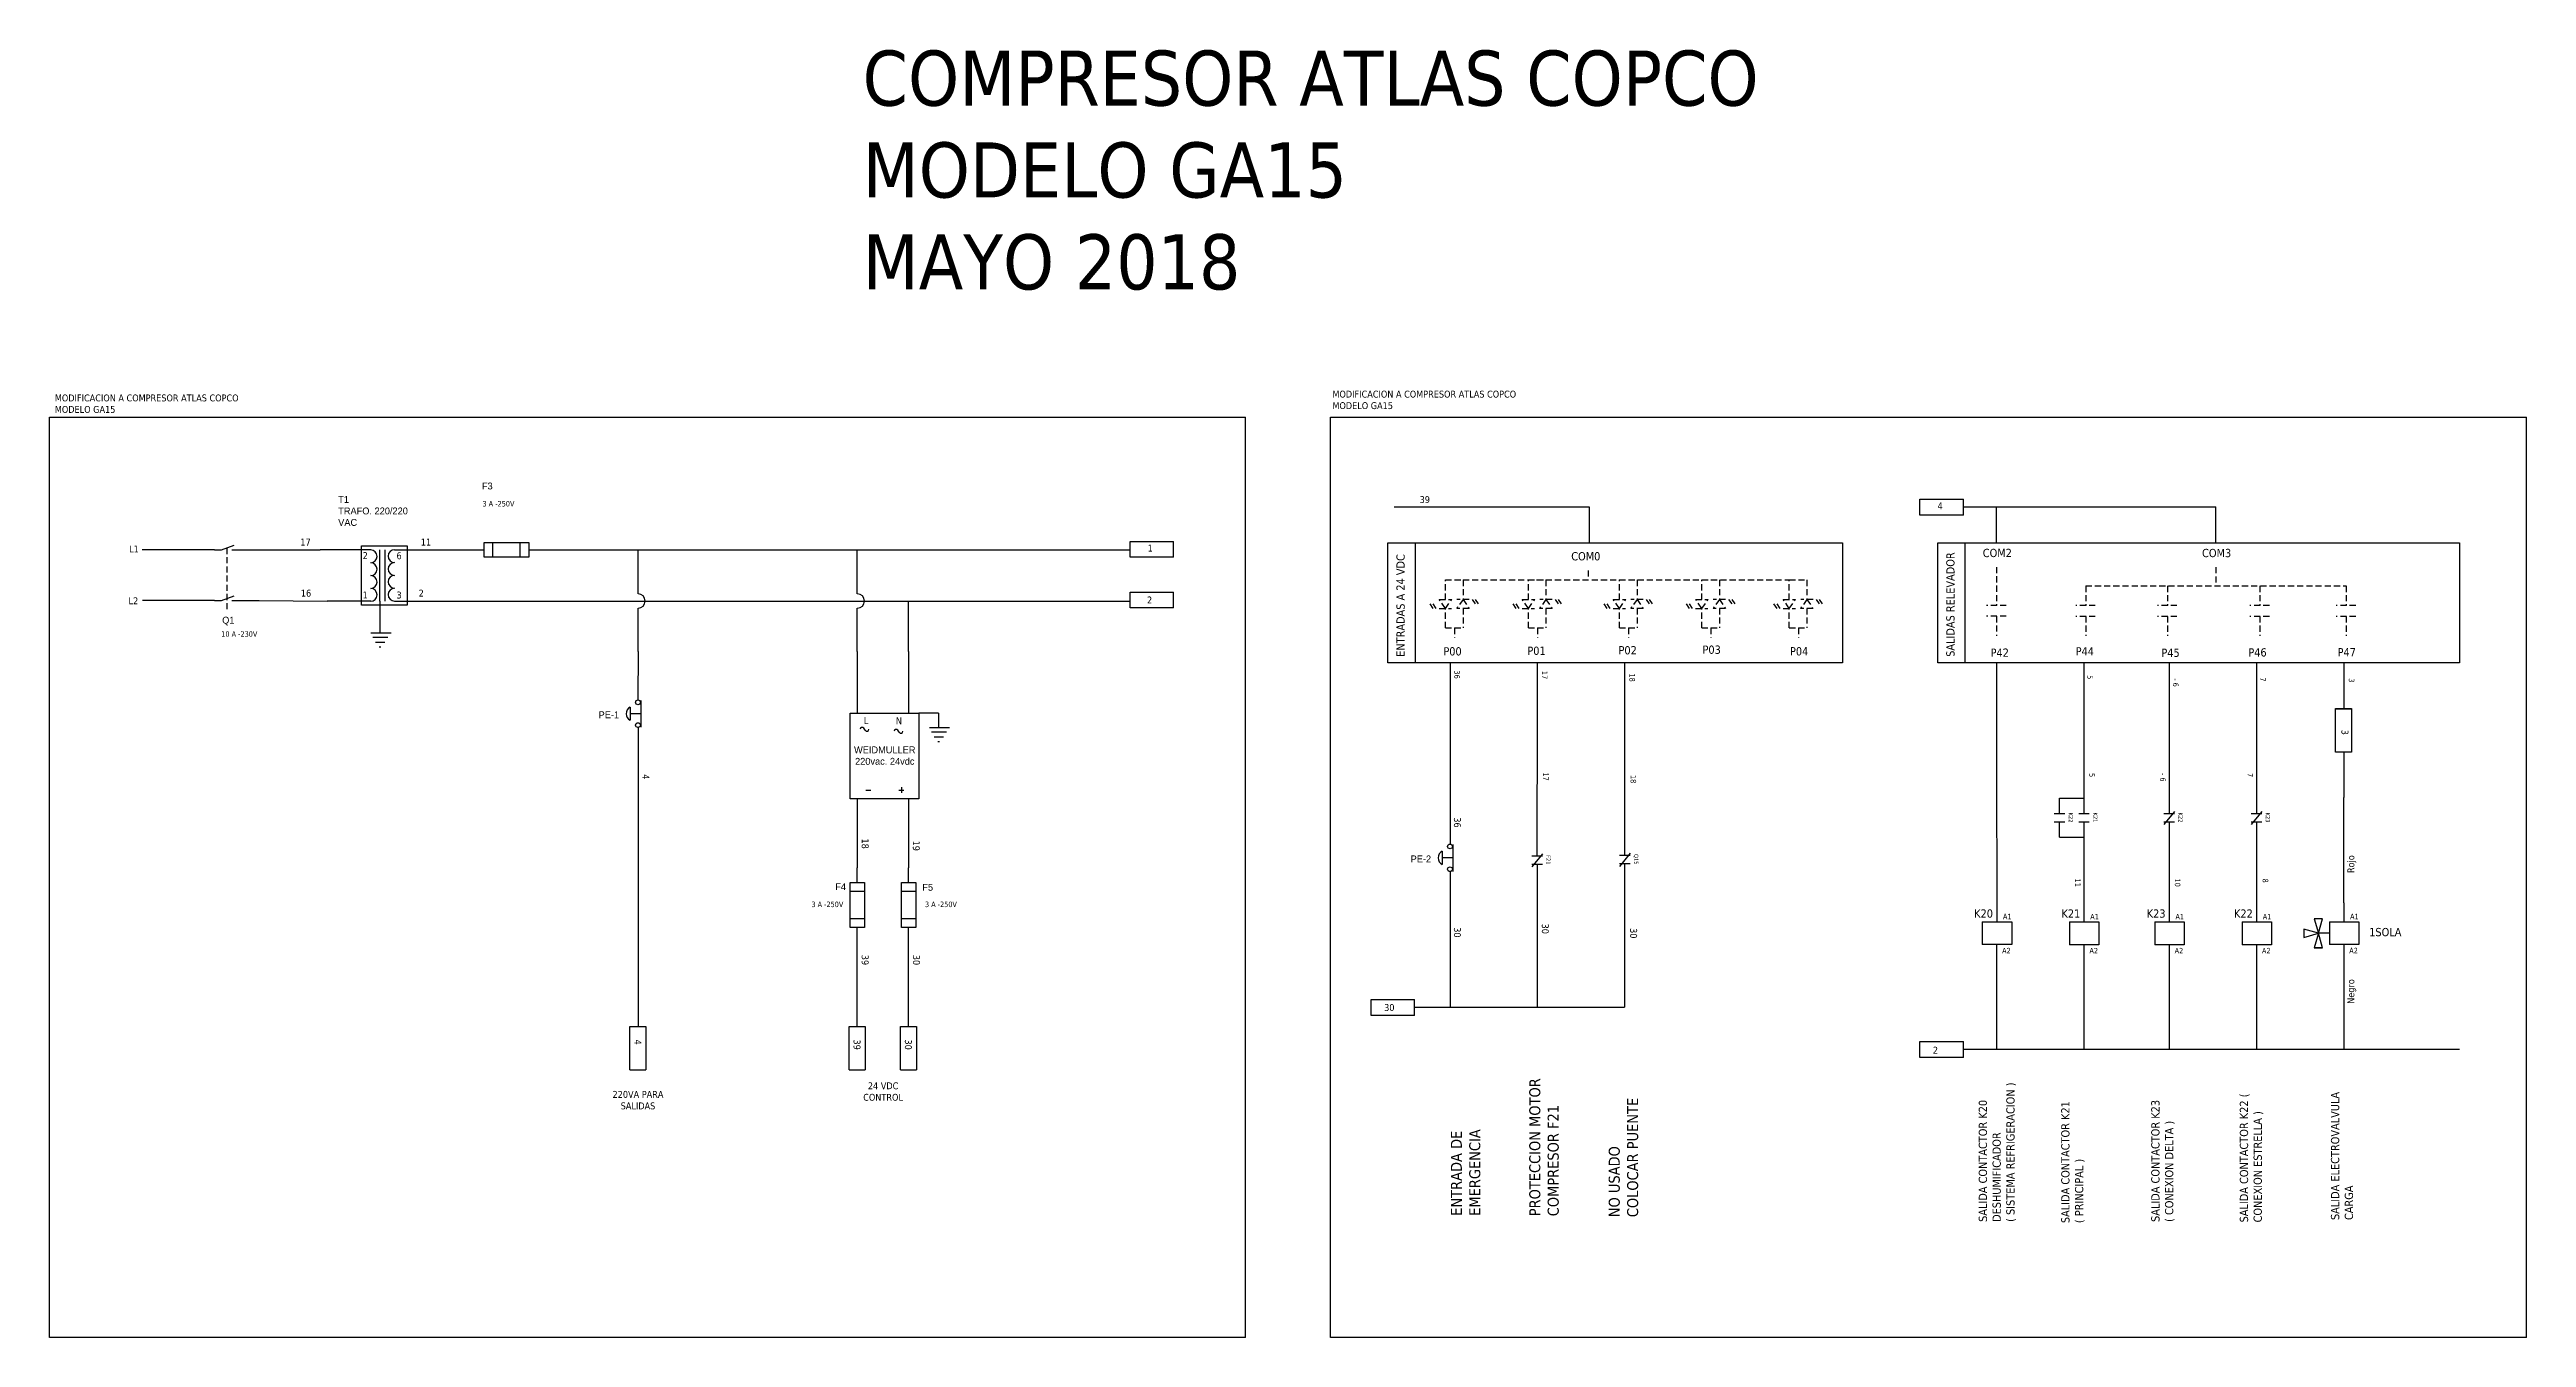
# Model space of a CAD drawing. Header units: millimetres. Extents: x 280 to 2517, y 686 to 1154.
# Drawn here: x 753 to 1652, y 686 to 1154 of the extents above; entities that cross this region are included whole.
import ezdxf
from ezdxf.enums import TextEntityAlignment as Align

# ---------------------------------------------------------------- set-up
doc = ezdxf.new("R2010")
doc.units = ezdxf.units.MM
doc.linetypes.add('LÍNEAS_OCULTAS2', pattern=[4.7625, 3.175, -1.5875])
doc.layers.add('0 @ 1', color=7, linetype='Continuous')
doc.layers.add('Capa1', color=7, linetype='LÍNEAS_OCULTAS2')
doc.styles.add('Tahoma', font='tahoma.ttf')

# ---------------------------------------------------------------- blocks, each defined once
blk = doc.blocks.new('*U20')
at = {"linetype": 'Continuous'}
for p, q in [((-2.4, 1.92), (2.4, -1.92)), ((-1.5, 1.92), (-1.5, -1.92)), ((1.5, 1.92), (1.5, -1.92))]:
    blk.add_line(p, q, dxfattribs=at)
at = {"style": 'Tahoma'}
for tag, p in [('Descripción', (0, 8.73)), ('Diseñador de referencia', (-0.18, 3.37))]:
    blk.add_attdef(tag, text='', height=1.5, dxfattribs=at).set_placement(p, align=Align.CENTER)
at = {"linetype": 'Continuous', "style": 'Tahoma', "flags": 8}
blk.add_attdef('Terminal 1', text='', height=1.5, dxfattribs=at).set_placement((-3.17, -0.8), align=Align.TOP_RIGHT)
blk.add_attdef('Terminal 2', text='', height=1.5, dxfattribs=at).set_placement((3.17, -0.8), align=Align.TOP_LEFT)
blk = doc.blocks.new('*U23')
at = {"linetype": 'Continuous'}
for p, q in [((-1.5, 1.92), (-1.5, -1.92)), ((1.5, 1.92), (1.5, -1.92))]:
    blk.add_line(p, q, dxfattribs=at)
at = {"style": 'Tahoma'}
for tag, p in [('Descripción', (0, 8.73)), ('Diseñador de referencia', (-0.18, 3.37))]:
    blk.add_attdef(tag, text='', height=1.5, dxfattribs=at).set_placement(p, align=Align.CENTER)
at = {"linetype": 'Continuous', "style": 'Tahoma', "flags": 8}
blk.add_attdef('Terminal 1', text='', height=1.5, dxfattribs=at).set_placement((-3.17, -0.8), align=Align.TOP_RIGHT)
blk.add_attdef('Terminal 2', text='', height=1.5, dxfattribs=at).set_placement((3.17, -0.8), align=Align.TOP_LEFT)

msp = doc.modelspace()

# ---------------------------------------------------------------- linework, layer by layer
for p, q in [((753.383, 686.128), (753.383, 1020.128)), ((753.383, 1020.128), (1187.178, 1020.128)), ((1187.178, 686.128), (1187.178, 1020.128)), ((1217.948, 686.128), (1217.948, 1020.128)), ((1217.948, 1020.128), (1651.743, 1020.128)), ((1651.743, 686.128), (1651.743, 1020.128)), ((1431.78, 990.34), (1447.55, 990.34)), ((1431.78, 984.577), (1431.78, 990.34)), ((1447.55, 984.577), (1447.55, 990.34)), ((1241.11, 987.533), (1311.757, 987.533)), ((1311.757, 987.533), (1311.757, 974.499)), ((1447.55, 984.577), (1431.78, 984.577)), ((1447.55, 987.533), (1539.122, 987.533)), ((1459.585, 974.499), (1459.585, 987.533)), ((1539.122, 974.499), (1539.122, 987.533)), ((813.252, 971.903), (787.022, 971.903)), ((813.197, 971.918), (815.697, 971.918)), ((815.697, 971.918), (820.396, 973.628)), ((819.547, 971.903), (829.473, 971.903)), ((829.473, 971.903), (851.539, 971.903)), ((869.879, 971.903), (851.539, 971.903)), ((873.202, 953.293), (873.202, 971.903)), ((875.112, 953.293), (875.112, 971.903)), ((878.518, 971.986), (896.023, 971.986)), ((896.023, 971.986), (910.966, 971.973)), ((914.114, 969.336), (914.114, 974.612)), ((924.036, 969.336), (924.036, 974.612)), ((927.187, 971.975), (1145.291, 971.973)), ((966.824, 955.971), (966.824, 971.975)), ((1046.345, 955.971), (1046.345, 971.975)), ((1145.291, 975.016), (1161.061, 975.016)), ((1145.291, 969.252), (1145.291, 975.016)), ((1161.061, 969.252), (1161.061, 975.016)), ((1248.663, 974.499), (1248.663, 930.931)), ((1448.089, 974.499), (1448.089, 930.931)), ((1161.061, 969.252), (1145.291, 969.252)), ((813.252, 953.515), (787.048, 953.515)), ((813.197, 953.53), (815.697, 953.53)), ((815.697, 953.53), (820.396, 955.24)), ((819.547, 953.515), (829.473, 953.515)), ((829.473, 953.515), (854.134, 953.293)), ((869.879, 953.293), (854.134, 953.293)), ((873.202, 953.293), (873.202, 946.5)), ((878.518, 953.376), (896.041, 953.376)), ((896.041, 953.376), (1145.317, 953.376)), ((1064.953, 935.036), (1064.953, 953.376)), ((1145.317, 956.628), (1161.087, 956.628)), ((1145.317, 950.865), (1145.317, 956.628)), ((1161.087, 950.865), (1161.087, 956.628)), ((873.202, 946.5), (873.202, 941.791)), ((966.822, 935.036), (966.822, 950.781)), ((1046.343, 935.036), (1046.343, 950.781)), ((1161.087, 950.865), (1145.317, 950.865)), ((869.922, 941.791), (877.233, 941.791)), ((870.694, 940.203), (876.053, 940.203)), ((871.647, 938.478), (874.963, 938.478)), ((872.964, 936.754), (873.509, 936.754)), ((966.822, 935.036), (966.807, 917.478)), ((1046.347, 935.036), (1046.354, 912.672)), ((1064.953, 935.036), (1064.964, 912.672)), ((1261.32, 930.943), (1261.32, 923.538)), ((1261.32, 930.931), (1261.32, 918.916)), ((1292.989, 930.937), (1292.989, 912.816)), ((1324.658, 930.931), (1324.658, 923.526)), ((1324.658, 930.931), (1324.658, 912.809)), ((1459.585, 930.842), (1459.585, 914.3)), ((1491.254, 930.836), (1491.254, 914.293)), ((1522.154, 930.823), (1522.154, 914.28)), ((1553.824, 930.862), (1553.824, 914.319)), ((1553.824, 930.816), (1553.824, 923.411)), ((1585.493, 930.9), (1585.493, 914.358)), ((1585.493, 930.855), (1585.493, 923.45)), ((1585.493, 930.855), (1585.493, 923.45)), ((967.838, 917.279), (967.838, 907.547)), ((1261.32, 918.916), (1261.32, 881.283)), ((964.021, 914.858), (964.021, 910.098)), ((967.782, 912.478), (964.021, 912.478)), ((966.82, 907.478), (966.82, 896.427)), ((1075.806, 912.672), (1068.631, 912.672)), ((1072.525, 907.439), (1079.837, 907.439)), ((1075.806, 912.672), (1075.806, 907.439)), ((1292.989, 912.816), (1292.783, 860.883)), ((1324.658, 912.809), (1324.636, 860.989)), ((1459.585, 914.3), (1459.585, 876.167)), ((1491.254, 914.293), (1491.251, 881.82)), ((1522.154, 914.28), (1522.154, 876.147)), ((1553.824, 914.319), (1553.827, 876.147)), ((1582.537, 898.588), (1582.537, 914.358)), ((1582.537, 914.358), (1588.3, 914.358)), ((1582.537, 898.588), (1582.537, 914.358)), ((1582.537, 914.358), (1588.3, 914.358)), ((1582.537, 898.543), (1582.537, 914.313)), ((1582.537, 914.313), (1588.3, 914.313)), ((1582.537, 898.543), (1582.537, 914.313)), ((1582.537, 914.313), (1588.3, 914.313)), ((1582.537, 898.543), (1582.537, 914.313)), ((1582.537, 914.313), (1588.3, 914.313)), ((1582.537, 898.543), (1582.537, 914.313)), ((1582.537, 914.313), (1588.3, 914.313)), ((1588.3, 914.358), (1588.3, 898.588)), ((1588.3, 914.358), (1588.3, 898.588)), ((1588.3, 914.313), (1588.3, 898.543)), ((1588.3, 914.313), (1588.3, 898.543)), ((1588.3, 914.313), (1588.3, 898.543)), ((1588.3, 914.313), (1588.3, 898.543)), ((1049.241, 906.474), (1048.712, 907.184)), ((1061.537, 905.765), (1061.008, 906.475)), ((1073.297, 905.851), (1078.656, 905.851)), ((1074.251, 904.127), (1077.566, 904.127)), ((1075.568, 902.403), (1076.113, 902.403)), ((1582.537, 898.634), (1588.3, 898.634)), ((1585.493, 898.634), (1585.493, 882.074)), ((966.82, 896.427), (966.82, 865.832)), ((1046.354, 881.557), (1046.354, 856.556)), ((1049.432, 884.783), (1051.287, 884.783)), ((1061.399, 884.783), (1063.254, 884.783)), ((1062.327, 885.862), (1062.327, 883.753)), ((1064.963, 881.557), (1064.963, 872.326)), ((1261.32, 881.283), (1261.32, 865.184)), ((1261.32, 881.283), (1261.32, 865.184)), ((1459.585, 887.833), (1459.59, 873.167)), ((1482.377, 876.147), (1482.377, 881.82)), ((1482.377, 881.82), (1491.252, 881.82)), ((1491.254, 887.814), (1491.258, 876.147)), ((1522.154, 887.814), (1522.158, 876.147)), ((1553.824, 887.814), (1553.827, 876.147)), ((1585.493, 843.803), (1585.493, 882.074)), ((1064.963, 872.326), (1064.963, 856.556)), ((1459.59, 873.167), (1459.593, 861.5)), ((1482.377, 867.709), (1482.377, 873.147)), ((1491.254, 873.147), (1491.258, 861.481)), ((1522.159, 873.147), (1522.163, 861.481)), ((1553.827, 873.147), (1553.831, 861.481)), ((966.82, 865.832), (966.82, 850.063)), ((1258.534, 862.564), (1258.534, 857.803)), ((1262.35, 864.985), (1262.35, 855.253)), ((1482.377, 867.709), (1491.252, 867.709)), ((1046.354, 851.187), (1046.354, 856.556)), ((1064.963, 851.187), (1064.963, 856.556)), ((1262.295, 860.184), (1258.534, 860.184)), ((1261.426, 855.19), (1261.426, 805.958)), ((1292.889, 857.877), (1292.889, 805.958)), ((1324.636, 857.989), (1324.636, 805.958)), ((1459.593, 861.5), (1459.593, 836.937)), ((1491.258, 861.481), (1491.254, 843.784)), ((1522.163, 861.481), (1522.163, 836.918)), ((1553.831, 861.481), (1553.831, 836.918)), ((966.82, 850.063), (966.82, 799.015)), ((966.82, 850.063), (966.82, 845.465)), ((1043.716, 848.04), (1048.992, 848.04)), ((1062.325, 848.04), (1067.602, 848.04)), ((1043.716, 838.117), (1048.992, 838.117)), ((1062.325, 838.117), (1067.602, 838.117)), ((1454.352, 836.937), (1465.033, 836.937)), ((1454.352, 836.937), (1454.352, 828.693)), ((1465.033, 836.937), (1465.033, 828.693)), ((1486.016, 836.918), (1496.698, 836.918)), ((1486.016, 836.918), (1486.016, 828.674)), ((1491.254, 843.784), (1491.254, 836.932)), ((1496.698, 836.918), (1496.698, 828.674)), ((1516.921, 836.918), (1527.603, 836.918)), ((1516.921, 836.918), (1516.921, 828.674)), ((1527.603, 836.918), (1527.603, 828.674)), ((1548.59, 836.918), (1559.271, 836.918)), ((1548.59, 836.918), (1548.59, 828.674)), ((1559.271, 836.918), (1559.271, 828.674)), ((1574.776, 838.107), (1576.276, 832.831)), ((1577.776, 838.107), (1574.776, 838.107)), ((1576.276, 832.831), (1577.776, 838.107)), ((1580.301, 836.951), (1590.982, 836.951)), ((1580.301, 836.951), (1580.301, 828.707)), ((1585.493, 843.803), (1585.493, 836.951)), ((1590.982, 836.951), (1590.982, 828.707)), ((1046.354, 799.015), (1046.354, 834.966)), ((1064.963, 829.597), (1064.963, 834.966)), ((1064.963, 799.015), (1064.963, 834.966)), ((1465.033, 828.693), (1454.352, 828.693)), ((1459.59, 828.693), (1459.59, 790.668)), ((1496.698, 828.674), (1486.016, 828.674)), ((1491.254, 828.688), (1491.254, 821.837)), ((1527.603, 828.674), (1516.921, 828.674)), ((1522.159, 828.674), (1522.159, 790.648)), ((1559.271, 828.674), (1548.59, 828.674)), ((1553.827, 828.674), (1553.827, 790.655)), ((1576.276, 832.831), (1571, 834.331)), ((1571, 834.331), (1571, 831.331)), ((1571, 831.331), (1576.276, 832.831)), ((1576.276, 832.831), (1574.776, 827.556)), ((1574.776, 827.556), (1577.776, 827.556)), ((1577.437, 827.556), (1575.115, 827.556)), ((1580.301, 832.831), (1576.276, 832.831)), ((1577.776, 827.556), (1576.276, 832.831)), ((1590.982, 828.707), (1580.301, 828.707)), ((1585.493, 828.707), (1585.493, 821.856)), ((1491.254, 821.837), (1491.254, 790.668)), ((1585.493, 821.856), (1585.493, 821.856)), ((1585.493, 821.856), (1585.493, 790.704)), ((1232.694, 808.765), (1248.464, 808.765)), ((1232.694, 803.001), (1232.694, 808.765)), ((1248.464, 803.001), (1248.464, 808.765)), ((1248.464, 803.001), (1232.694, 803.001)), ((1248.464, 805.958), (1324.636, 805.958)), ((963.864, 783.246), (963.864, 799.015)), ((963.864, 799.015), (969.627, 799.015)), ((963.864, 783.246), (963.864, 799.015)), ((963.864, 799.015), (969.627, 799.015)), ((969.627, 799.015), (969.627, 783.246)), ((969.627, 799.015), (969.627, 783.246)), ((1043.398, 783.246), (1043.398, 799.015)), ((1043.398, 799.015), (1049.161, 799.015)), ((1043.398, 783.246), (1043.398, 799.015)), ((1043.398, 799.015), (1049.161, 799.015)), ((1049.161, 799.015), (1049.161, 783.246)), ((1049.161, 799.015), (1049.161, 783.246)), ((1062.007, 783.246), (1062.007, 799.015)), ((1062.007, 799.015), (1067.771, 799.015)), ((1062.007, 783.246), (1062.007, 799.015)), ((1062.007, 799.015), (1067.771, 799.015)), ((1067.771, 799.015), (1067.771, 783.246)), ((1067.771, 799.015), (1067.771, 783.246)), ((1431.754, 793.525), (1447.524, 793.525)), ((1431.754, 787.761), (1431.754, 793.525)), ((1447.524, 787.761), (1447.524, 793.525)), ((1447.524, 790.717), (1627.411, 790.717)), ((963.864, 783.246), (969.627, 783.246)), ((1043.398, 783.246), (1049.161, 783.246)), ((1062.007, 783.246), (1067.771, 783.246)), ((1447.524, 787.761), (1431.754, 787.761)), ((1187.178, 686.128), (753.383, 686.128)), ((1651.743, 686.128), (1217.948, 686.128))]:
    msp.add_line(p, q)
for points in [[(866.539, 951.89), (866.539, 973.39), (883.122, 973.39), (883.122, 951.89)], [(910.966, 969.336), (910.966, 974.612), (927.187, 974.612), (927.187, 969.336)], [(1238.826, 974.499), (1403.618, 974.499), (1403.618, 930.931), (1238.826, 930.931)], [(1438.208, 974.499), (1627.411, 974.499), (1627.411, 930.931), (1438.208, 930.931)], [(1043.814, 912.672), (1068.631, 912.672), (1068.631, 881.557), (1043.814, 881.557)], [(1043.716, 851.187), (1048.992, 851.187), (1048.992, 834.966), (1043.716, 834.966)], [(1062.325, 851.187), (1067.602, 851.187), (1067.602, 834.966), (1062.325, 834.966)]]:
    msp.add_lwpolyline(points, close=True)
for centre in [(966.807, 916.618), (966.807, 908.338), (1261.32, 864.324), (1261.32, 856.044)]:
    msp.add_circle(centre, 0.86)
for centre, radius, start, end in [((869.879, 969.577), 2.326, 270, 90), ((878.518, 969.66), 2.326, 90, 270), ((869.879, 964.924), 2.326, 270, 90), ((869.879, 960.272), 2.326, 270, 90), ((878.518, 965.007), 2.326, 90, 270), ((878.518, 960.355), 2.326, 90, 270), ((869.879, 955.619), 2.326, 270, 90), ((878.518, 955.702), 2.326, 90, 270), ((966.824, 953.376), 2.595, 270, 90), ((1046.345, 953.376), 2.595, 270, 90), ((965.156, 912.478), 2.637, 115.489205, 244.510795), ((1048.09, 906.831), 0.715, 29.601538, 180), ((1049.861, 906.831), 0.715, 209.932632, 0), ((1060.386, 906.121), 0.715, 29.601538, 180), ((1062.157, 906.121), 0.715, 209.932632, 0), ((1259.669, 860.184), 2.637, 115.489205, 244.510795)]:
    msp.add_arc(centre, radius, start, end)
at = {"layer": 'Capa1', "ltscale": 0.7}
for p, q in [((817.651, 972.629), (817.651, 950.057)), ((1311.465, 964.462), (1311.465, 961.015)), ((1459.585, 965.69), (1459.585, 958.89)), ((1539.122, 965.67), (1539.122, 958.871)), ((1255.184, 950.724), (1254.084, 952.32)), ((1256.285, 950.724), (1255.184, 952.32)), ((1257.438, 953.916), (1261.936, 953.916)), ((1259.639, 950.724), (1257.438, 953.916)), ((1259.639, 953.916), (1259.639, 961.015)), ((1259.639, 961.015), (1266.037, 961.015)), ((1259.639, 950.724), (1261.936, 953.916)), ((1266.037, 953.916), (1263.74, 950.724)), ((1268.29, 953.916), (1263.793, 953.916)), ((1266.037, 961.015), (1266.037, 953.916)), ((1266.037, 961.015), (1384.374, 961.015)), ((1266.037, 953.916), (1268.237, 950.724)), ((1269.391, 953.916), (1270.491, 952.32)), ((1270.491, 953.916), (1271.591, 952.32)), ((1285.28, 950.724), (1284.179, 952.32)), ((1286.38, 950.724), (1285.28, 952.32)), ((1287.533, 953.916), (1292.031, 953.916)), ((1289.734, 950.724), (1287.533, 953.916)), ((1289.734, 953.916), (1289.734, 961.015)), ((1289.734, 961.015), (1296.132, 961.015)), ((1289.734, 950.724), (1292.031, 953.916)), ((1296.132, 953.916), (1293.835, 950.724)), ((1298.386, 953.916), (1293.888, 953.916)), ((1296.132, 961.015), (1296.132, 953.916)), ((1296.132, 953.916), (1298.333, 950.724)), ((1299.486, 953.916), (1300.586, 952.32)), ((1300.586, 953.916), (1301.687, 952.32)), ((1318.296, 950.724), (1317.195, 952.32)), ((1319.396, 950.724), (1318.296, 952.32)), ((1320.549, 953.916), (1325.047, 953.916)), ((1322.75, 950.724), (1320.549, 953.916)), ((1322.75, 953.916), (1322.75, 961.015)), ((1322.75, 961.015), (1329.148, 961.015)), ((1322.75, 950.724), (1325.047, 953.916)), ((1329.148, 953.916), (1326.851, 950.724)), ((1331.402, 953.916), (1326.904, 953.916)), ((1329.148, 961.015), (1329.148, 953.916)), ((1329.148, 953.916), (1331.349, 950.724)), ((1332.502, 953.916), (1333.602, 952.32)), ((1333.602, 953.916), (1334.703, 952.32)), ((1348.177, 950.724), (1347.076, 952.32)), ((1349.277, 950.724), (1348.177, 952.32)), ((1350.43, 953.916), (1354.928, 953.916)), ((1352.631, 950.724), (1350.43, 953.916)), ((1352.631, 953.916), (1352.631, 961.015)), ((1352.631, 961.015), (1359.029, 961.015)), ((1352.631, 950.724), (1354.928, 953.916)), ((1359.029, 953.916), (1356.732, 950.724)), ((1361.283, 953.916), (1356.785, 953.916)), ((1359.029, 961.015), (1359.029, 953.916)), ((1359.029, 953.916), (1361.23, 950.724)), ((1362.383, 953.916), (1363.483, 952.32)), ((1363.483, 953.916), (1364.584, 952.32)), ((1379.92, 950.724), (1378.819, 952.32)), ((1381.02, 950.724), (1379.92, 952.32)), ((1382.173, 953.916), (1386.671, 953.916)), ((1384.374, 950.724), (1382.173, 953.916)), ((1384.374, 953.916), (1384.374, 961.015)), ((1384.374, 961.015), (1390.772, 961.015)), ((1384.374, 950.724), (1386.671, 953.916)), ((1390.772, 953.916), (1388.475, 950.724)), ((1393.026, 953.916), (1388.528, 953.916)), ((1390.772, 961.015), (1390.772, 953.916)), ((1390.772, 953.916), (1392.973, 950.724)), ((1394.126, 953.916), (1395.226, 952.32)), ((1395.226, 953.916), (1396.327, 952.32)), ((1459.585, 958.89), (1459.585, 951.791)), ((1491.896, 958.871), (1491.896, 951.771)), ((1491.896, 958.871), (1586.349, 958.871)), ((1491.896, 958.871), (1491.896, 951.771)), ((1521.524, 958.871), (1521.524, 951.771)), ((1555.036, 958.871), (1555.036, 951.771)), ((1586.349, 958.871), (1586.349, 951.771)), ((1257.385, 950.724), (1261.883, 950.724)), ((1259.639, 943.625), (1259.639, 950.724)), ((1259.639, 943.625), (1266.037, 943.625)), ((1259.639, 943.625), (1266.037, 943.625)), ((1262.965, 943.625), (1262.965, 940.178)), ((1268.237, 950.724), (1263.74, 950.724)), ((1268.237, 950.724), (1263.74, 950.724)), ((1266.037, 950.724), (1266.037, 943.625)), ((1287.48, 950.724), (1291.978, 950.724)), ((1289.734, 943.625), (1289.734, 950.724)), ((1289.734, 943.625), (1296.132, 943.625)), ((1289.734, 943.625), (1296.132, 943.625)), ((1293.06, 943.625), (1293.06, 940.178)), ((1298.333, 950.724), (1293.835, 950.724)), ((1298.333, 950.724), (1293.835, 950.724)), ((1296.132, 950.724), (1296.132, 943.625)), ((1320.496, 950.724), (1324.994, 950.724)), ((1322.75, 943.625), (1322.75, 950.724)), ((1322.75, 943.625), (1329.148, 943.625)), ((1322.75, 943.625), (1329.148, 943.625)), ((1326.076, 943.625), (1326.076, 940.178)), ((1331.349, 950.724), (1326.851, 950.724)), ((1331.349, 950.724), (1326.851, 950.724)), ((1329.148, 950.724), (1329.148, 943.625)), ((1350.377, 950.724), (1354.875, 950.724)), ((1352.631, 943.625), (1352.631, 950.724)), ((1352.631, 943.625), (1359.029, 943.625)), ((1352.631, 943.625), (1359.029, 943.625)), ((1355.957, 943.625), (1355.957, 940.178)), ((1361.23, 950.724), (1356.732, 950.724)), ((1361.23, 950.724), (1356.732, 950.724)), ((1359.029, 950.724), (1359.029, 943.625)), ((1382.12, 950.724), (1386.618, 950.724)), ((1384.374, 943.625), (1384.374, 950.724)), ((1384.374, 943.625), (1390.772, 943.625)), ((1384.374, 943.625), (1390.772, 943.625)), ((1387.7, 943.625), (1387.7, 940.178)), ((1392.973, 950.724), (1388.475, 950.724)), ((1392.973, 950.724), (1388.475, 950.724)), ((1390.772, 950.724), (1390.772, 943.625)), ((1463.037, 951.791), (1455.938, 951.791)), ((1463.037, 947.831), (1455.938, 947.831)), ((1459.585, 947.831), (1459.585, 940.731)), ((1495.348, 951.771), (1488.249, 951.771)), ((1495.348, 951.771), (1488.249, 951.771)), ((1495.348, 947.811), (1488.249, 947.811)), ((1495.348, 947.811), (1488.249, 947.811)), ((1491.896, 947.811), (1491.896, 940.712)), ((1491.896, 947.811), (1491.896, 940.712)), ((1491.896, 947.811), (1491.896, 940.712)), ((1524.976, 951.771), (1517.877, 951.771)), ((1524.976, 947.811), (1517.877, 947.811)), ((1521.524, 947.811), (1521.524, 940.712)), ((1521.524, 947.811), (1521.524, 940.712)), ((1558.488, 951.771), (1551.389, 951.771)), ((1558.488, 947.811), (1551.389, 947.811)), ((1555.036, 947.811), (1555.036, 940.712)), ((1555.036, 947.811), (1555.036, 940.712)), ((1589.801, 951.771), (1582.702, 951.771)), ((1589.801, 947.811), (1582.702, 947.811)), ((1586.349, 947.811), (1586.349, 940.712)), ((1586.349, 947.811), (1586.349, 940.712))]:
    msp.add_line(p, q, dxfattribs=at)

# ---------------------------------------------------------------- block references
at = {"layer": '0 @ 1'}
ref = msp.add_blockref('*U23', (1482.377, 874.647), dxfattribs=dict(at, rotation=270))
ref.add_attrib('Diseñador de referencia', 'K22', dxfattribs={"layer": '0', "height": 1.5, "rotation": 270, "style": 'Tahoma'}).set_placement((1485.747, 874.827), align=Align.CENTER)
ref = msp.add_blockref('*U23', (1491.254, 874.647), dxfattribs=dict(at, rotation=270))
ref.add_attrib('Diseñador de referencia', 'K21', dxfattribs={"layer": '0', "height": 1.5, "rotation": 270, "style": 'Tahoma'}).set_placement((1494.623, 874.827), align=Align.CENTER)
ref = msp.add_blockref('*U20', (1522.159, 874.647), dxfattribs=dict(at, rotation=270))
ref.add_attrib('Diseñador de referencia', 'K22', dxfattribs={"layer": '0', "height": 1.5, "rotation": 270, "style": 'Tahoma'}).set_placement((1525.528, 874.827), align=Align.CENTER)
ref = msp.add_blockref('*U20', (1553.827, 874.647), dxfattribs=dict(at, rotation=270))
ref.add_attrib('Diseñador de referencia', 'K23', dxfattribs={"layer": '0', "height": 1.5, "rotation": 270, "style": 'Tahoma'}).set_placement((1557.196, 874.827), align=Align.CENTER)
ref = msp.add_blockref('*U20', (1292.894, 859.282), dxfattribs=dict(at, rotation=270))
ref.add_attrib('Diseñador de referencia', 'F21', dxfattribs={"layer": '0', "height": 1.5, "rotation": 270, "style": 'Tahoma'}).set_placement((1296.264, 859.462), align=Align.CENTER)
ref = msp.add_blockref('*U20', (1324.747, 859.489), dxfattribs=dict(at, rotation=270))
ref.add_attrib('Diseñador de referencia', 'Q15', dxfattribs={"layer": '0', "height": 1.5, "rotation": 270, "style": 'Tahoma'}).set_placement((1328.117, 859.668), align=Align.CENTER)

# ---------------------------------------------------------------- texts
at = {"style": 'Tahoma'}
for s, insert, char_height, width, attachment_point in [('COMPRESOR ATLAS COPCO MODELO GA15\\PMAYO 2018', (1048.274, 1153.151), 20, 365.48248, 1), ('MODIFICACION A COMPRESOR ATLAS COPCO\\PMODELO GA15', (755.313, 1028.327), 2.5, 99.3678, 1), ('MODIFICACION A COMPRESOR ATLAS COPCO\\PMODELO GA15', (1218.681, 1029.707), 2.5, 99.3678, 1), ('3 A -250V', (916.194, 989.693), 2, 16.59364, 2), ('39', (1250.307, 991.448), 2.5, 15.27778, 1), ('4', (1438.144, 989.14), 2.5, 15.27778, 1), ('L1', (782.259, 973.51), 2.5, 15.27778, 1), ('17', (844.356, 976.021), 2.5, 5.79093, 1), ('2', (866.968, 971.134), 2.5, 5.79093, 1), ('6', (879.226, 971.059), 2.5, 5.79093, 1), ('11', (888.028, 976.021), 2.5, 5.79093, 1), ('1', (1151.655, 973.816), 2.5, 15.27778, 1), ('COM0', (1305.291, 971.126), 3, 15.27778, 1), ('COM2', (1454.553, 972.322), 3, 15.27778, 1), ('COM3', (1534.09, 972.302), 3, 15.27778, 1), ('L2', (782.028, 954.702), 2.5, 15.27778, 1), ('16', (844.529, 957.48), 2.5, 4.54973, 1), ('1', (866.968, 956.799), 2.5, 5.79093, 1), ('3', (879.226, 956.799), 2.5, 5.79093, 1), ('2', (887.258, 957.48), 2.5, 4.54973, 1), ('2', (1151.425, 955.008), 2.5, 15.27778, 1), ('10 A -230V', (822.212, 942.404), 2, 16.59364, 2), ('P00', (1258.915, 936.63), 3, 15.27778, 1), ('P01', (1289.378, 936.837), 3, 15.27778, 1), ('P02', (1322.441, 937.015), 3, 15.27778, 1), ('P03', (1352.904, 937.222), 3, 15.27778, 1), ('P04', (1384.63, 936.644), 3, 15.27778, 1), ('P42', (1457.389, 936.138), 3, 15.27778, 1), ('P44', (1488.241, 936.631), 3, 15.27778, 1), ('P45', (1519.329, 936.119), 3, 15.27778, 1), ('P46', (1550.87, 936.234), 3, 15.27778, 1), ('P47', (1583.247, 936.302), 3, 15.27778, 1), ('L', (1048.744, 911.24), 2.5, 2.91491, 1), ('N', (1060.35, 911.16), 2.5, 3.06572, 1), ('3 A -250V', (1035.495, 844.312), 2, 16.59364, 2), ('3 A -250V', (1076.692, 844.312), 2, 16.59364, 2), ('K20', (1451.437, 841.487), 3, 4.60148, 1), ('A1', (1461.867, 839.867), 2, 4.60148, 1), ('K21', (1483.101, 841.468), 3, 4.60148, 1), ('A1', (1493.531, 839.848), 2, 4.60148, 1), ('K23', (1514.006, 841.468), 3, 4.60148, 1), ('A1', (1524.436, 839.848), 2, 4.60148, 1), ('K22', (1545.674, 841.468), 3, 4.60148, 1), ('A1', (1556.104, 839.848), 2, 4.60148, 1), ('A1', (1587.77, 839.881), 2, 4.60148, 1), ('A2', (1461.569, 827.515), 2, 4.60148, 1), ('A2', (1493.234, 827.496), 2, 4.60148, 1), ('A2', (1524.139, 827.496), 2, 4.60148, 1), ('A2', (1555.807, 827.496), 2, 4.60148, 1), ('A2', (1587.472, 827.53), 2, 4.60148, 1), ('1SOLA', (1594.708, 834.741), 3, 4.60148, 1), ('30', (1237.434, 807.112), 2.5, 15.27778, 1), ('2', (1436.455, 791.631), 2.5, 15.27778, 1), ('220VA PARA \\PSALIDAS', (966.809, 775.594), 2.5, 59.45217, 2), ('24 VDC\\PCONTROL', (1055.704, 778.706), 2.5, 59.45217, 2)]:
    msp.add_mtext(s, dxfattribs=dict(at, insert=insert, char_height=char_height, width=width, attachment_point=attachment_point))
at = {"char_height": 2.5}
for s, insert, width, attachment_point in [('T1\\PTRAFO. 220/220 VAC', (858.078, 991.483), 27.4476, 1), ('F3', (910.208, 996.371), 7.30496, 1), ('Q1', (815.988, 947.677), 7.30496, 1), ('PE-1', (952.525, 913.335), 7.30496, 1), ('WEIDMULLER\\P220vac. 24vdc', (1056.316, 900.628), 24.63793, 2), ('PE-2', (1247.038, 861.041), 7.30496, 1), ('F4', (1038.359, 850.96), 7.30496, 1), ('F5', (1069.935, 850.738), 7.30496, 1)]:
    msp.add_mtext(s, dxfattribs=dict(at, insert=insert, width=width, attachment_point=attachment_point))
at = {"style": 'Tahoma'}
for s, insert, char_height, width, attachment_point, rotation in [('SALIDAS RELEVADOR', (1441.308, 933.139), 3, 53.74005, 1, 90), ('ENTRADAS A 24 VDC', (1241.882, 933.139), 3, 53.74005, 1, 90), ('36', (1264.899, 928.188), 2, 15.27778, 1, 270), ('17', (1296.67, 928), 2, 15.27778, 1, 270), ('18', (1328.403, 927.086), 2, 15.27778, 1, 270), ('5', (1494.459, 926.477), 2, 15.27778, 1, 270), ('7', (1557.135, 925.699), 2, 15.27778, 1, 270), ('- 6', (1525.525, 925.374), 2, 15.27778, 1, 270), ('3', (1589.333, 925.342), 2, 15.27778, 1, 270), ('3', (1587.16, 906.68), 2.5, 15.27778, 1, 270), ('4', (970.873, 890.547), 2.5, 4.54973, 1, 270), ('17', (1297.084, 891.161), 2, 15.27778, 1, 270), ('18', (1328.817, 890.247), 2, 15.27778, 1, 270), ('5', (1495.171, 890.967), 2, 8.27999, 1, 270), ('- 6', (1520.909, 890.967), 2, 8.27999, 1, 270), ('7', (1552.578, 890.96), 2, 8.27999, 1, 270), ('36', (1265.254, 874.888), 2.5, 4.54973, 1, 270), ('18', (1050.457, 867.203), 2.5, 4.54973, 1, 270), ('19', (1068.998, 866.434), 2.5, 5.79093, 1, 270), ('Rojo', (1586.795, 857.888), 2.5, 25.60746, 2, 90.000124), ('11', (1490.009, 852.659), 2, 8.27999, 1, 270), ('10', (1526.221, 852.659), 2, 8.27999, 1, 270), ('8', (1558.057, 852.659), 2, 8.27999, 1, 270), ('30', (1297.133, 836.321), 2.5, 15.27778, 1, 270), ('30', (1265.254, 835.007), 2.5, 4.54973, 1, 270), ('30', (1329.166, 834.677), 2.5, 15.27778, 1, 270), ('39', (1050.457, 824.998), 2.5, 4.54973, 1, 270), ('30', (1069.067, 824.998), 2.5, 4.54973, 1, 270), ('Negro', (1586.795, 811.681), 2.5, 25.60746, 2, 90.000124), ('4', (967.974, 794.275), 2.5, 15.27778, 1, 270), ('39', (1047.508, 794.275), 2.5, 15.27778, 1, 270), ('30', (1066.117, 794.275), 2.5, 15.27778, 1, 270), ('PROTECCION MOTOR COMPRESOR F21', (1290.072, 730.121), 4, 57.07159, 1, 90), ('NO USADO\\PCOLOCAR PUENTE', (1318.885, 729.777), 4, 84.44629, 1, 90), ('SALIDA CONTACTOR K20 \\PDESHUMIFICADOR\\P( SISTEMA REFRIGERACION )', (1453.081, 728.078), 3, 55.74656, 1, 90), ('SALIDA CONTACTOR K22 ( CONEXION ESTRELLA )', (1547.777, 727.887), 3, 47.70901, 1, 90), ('SALIDA ELECTROVALVULA CARGA', (1580.835, 728.744), 3, 49.14371, 1, 90), ('SALIDA CONTACTOR K21 \\P( PRINCIPAL )', (1483.002, 727.629), 3, 79.94262, 1, 90), ('SALIDA CONTACTOR K23 \\P( CONEXION DELTA )', (1515.65, 728.059), 3, 50.68944, 1, 90), ('ENTRADA DE  EMERGENCIA', (1261.628, 730.284), 4, 53.49894, 1, 90)]:
    msp.add_mtext(s, dxfattribs=dict(at, insert=insert, char_height=char_height, width=width, attachment_point=attachment_point, rotation=rotation))

doc.saveas('drawing.dxf')
